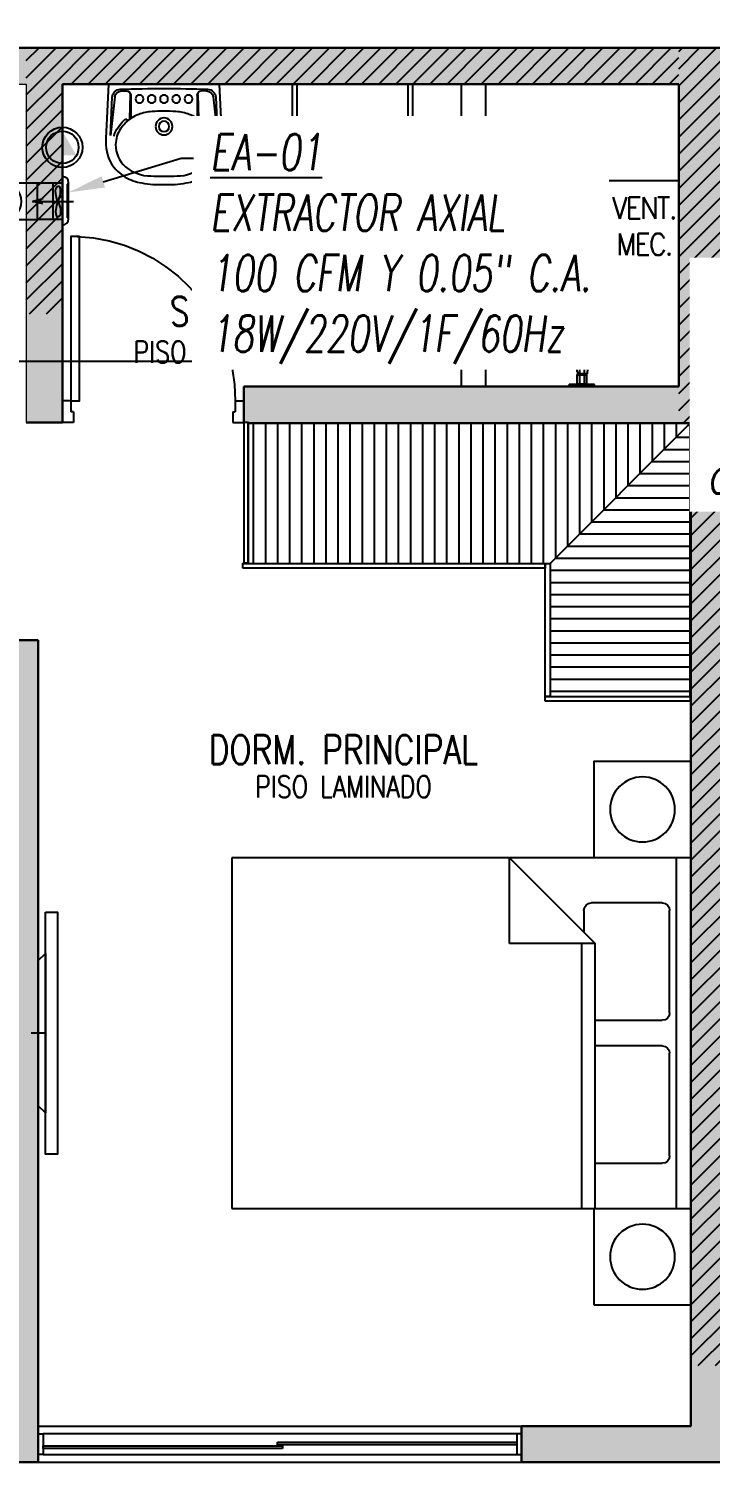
# Model space of a CAD drawing. Header units: millimetres. Extents: x 98 to 155, y -181 to 127.
# Drawn here: x 121.8 to 124.62, y -32.93 to -27 of the extents above; entities that cross this region are included whole.
import ezdxf
from ezdxf import colors
from ezdxf.entities.mleader import LeaderData, LeaderLine
from ezdxf.enums import TextEntityAlignment as Align
from ezdxf.math import Vec2, Vec3

# ---------------------------------------------------------------- set-up
doc = ezdxf.new("R2010")
doc.units = ezdxf.units.MM
doc.header["$LTSCALE"] = 15
for name, pattern in [('CENTER', [2, 1.25, -0.25, 0.25, -0.25]), ('HIDDEN2', [0.1875, 0.125, -0.0625]), ('X-REF_DP_Arquitectura$0$HIDDEN', [0.375, 0.25, -0.125])]:
    doc.linetypes.add(name, pattern=pattern)
doc.layers.get('0').update_dxf_attribs({"color": 250})
for name, color, linetype in [('A-CORTE', 250, 'CENTER'), ('A-MOBILIARIO', 250, 'Continuous'), ('A-MURO BAJO', 250, 'Continuous'), ('A-PROYECCIONES INT.', 250, 'HIDDEN2'), ('A-SANITARIOS', 250, 'Continuous'), ('A-TEXTO-ACABADO PISO', 250, 'Continuous'), ('A_50_TextoAmbiente', 252, 'Continuous'), ('A_50_TextoIndicaciones', 250, 'Continuous'), ('A_50_Vigas', 250, 'X-REF_DP_Arquitectura$0$HIDDEN'), ('A_60_HatchEstructuras', 250, 'Continuous'), ('DLP_MOBILIARIO FIJO', 250, 'Continuous'), ('L-06_EQ-FIN-CONT', 141, 'Continuous'), ('L3 Equipos y Ductos', 160, 'Continuous'), ('L4 Linea mediana', 191, 'Continuous'), ('L6 Linea fina', 141, 'Continuous'), ('MURO CF 120', 250, 'Continuous'), ('MURO CF 60', 250, 'Continuous')]:
    doc.layers.add(name, color=color, linetype=linetype)
doc.layers.add('A-MUROS', color=252, linetype='Continuous', lineweight=30)
doc.layers.add('A_20_Estructuras', color=250, linetype='Continuous', lineweight=18)
doc.styles.add('JNV ING', font='romans.shx', dxfattribs={"width": 0.7, "oblique": 8, "height": 0.15})
doc.styles.add('ROMANS', font='romans.shx', dxfattribs={"width": 0.8})
pattern_1 = [(45, (128.671876, -2.083635), (-0.03535534, 0.03535534), [])]
pattern_2 = [(45, (281.641876, -6.208353), (-0.035355339, 0.035355339), [])]

# ---------------------------------------------------------------- blocks, each defined once
blk = doc.blocks.new('FUTURE 150')
at = {"layer": 'L3 Equipos y Ductos'}
for p, q in [((-0.1294, 0.1486), (-0.1294, -0.0006)), ((-0.104, -0.026), (-0.104, 0.174)), ((-0.104, 0.152), (0, 0.152)), ((0, 0.152), (0, 0.002)), ((-0.104, 0.002), (0, 0.002))]:
    blk.add_line(p, q, dxfattribs=at)
for centre, start, end in [((-0.104, 0.1486), 90, 180), ((-0.104, -0.0006), 180, 270)]:
    blk.add_arc(centre, 0.0254, start, end, dxfattribs=at)
at = {"layer": 'L4 Linea mediana'}
for p, q in [((-0.1294, 0.1448), (-0.1239, 0.1448)), ((-0.1239, 0.0052), (-0.1239, 0.1448)), ((-0.066, 0.152), (-0.066, 0.002)), ((-0.1294, 0.0052), (-0.1239, 0.0052))]:
    blk.add_line(p, q, dxfattribs=at)
at = {"layer": 'L6 Linea fina'}
for p, q in [((0.0199, 0.077), (-0.1499, 0.077)), ((-0.0231, 0.0872), (0.0199, 0.077)), ((-0.0231, 0.0668), (0.0199, 0.077))]:
    blk.add_line(p, q, dxfattribs=at)
for points in [[(-0.0857, 0.077), (-0.0921, 0.0934), (-0.0951, 0.1284), (-0.0911, 0.1379), (-0.0857, 0.1402)], [(-0.0857, 0.077), (-0.0794, 0.0934), (-0.0764, 0.1284), (-0.0804, 0.1379), (-0.0857, 0.1402)], [(-0.0857, 0.077), (-0.0921, 0.0606), (-0.0951, 0.0256), (-0.0911, 0.0161), (-0.0857, 0.0138)], [(-0.0857, 0.077), (-0.0794, 0.0606), (-0.0764, 0.0256), (-0.0804, 0.0161), (-0.0857, 0.0138)]]:
    blk.add_spline(points, degree=3, dxfattribs=at)
blk = doc.blocks.new('Trampa de humo')
at = {"layer": 'L3 Equipos y Ductos'}
blk.add_lwpolyline([(0.155, 0.15), (0.013, 0.15), (0.013, 0), (0.155, 0)], dxfattribs=at)
for radius in [0.075, 0.06]:
    blk.add_circle((0.155, 0.075), radius, dxfattribs=at)
blk = doc.blocks.new('FUTURE150 con trampa')
blk.add_blockref('Trampa de humo', (0.0927, 0.0279))
at = {"layer": 'L-06_EQ-FIN-CONT'}
blk.add_blockref('FUTURE 150', (0.1057, 0.0259), dxfattribs=at)
blk = doc.blocks.new('PTO ELECT')
at = {"layer": 'L4 Linea mediana', "ltscale": 1.5}
blk.add_circle((-0.6859, 0.0891), 0.0833, dxfattribs=at)
at = {"layer": 'L6 Linea fina', "ltscale": 1.5}
blk.add_circle((-0.6859, 0.0891), 0.0671, dxfattribs=at)
blk.add_solid([(-0.6278, 0.0555), (-0.744, 0.0555), (-0.6278, 0.0555), (-0.6859, 0.1562)], dxfattribs=at)
blk = doc.blocks.new('EF-P112')
at = {"layer": 'A_60_HatchEstructuras'}
h = blk.add_hatch(color=256, dxfattribs=at)
h.dxf.hatch_style = 1
h.paths.add_polyline_path([(-26.25, -4.925), (-25.825, -4.925), (-25.825, -4.775), (-28.1, -4.775), (-28.1, -4.925), (-26.45, -4.925), (-26.45, -6.175), (-28.85, -6.175), (-28.85, -4.775), (-29, -4.775), (-29, -6.175), (-31.9, -6.175), (-31.9, -4.775), (-32.1, -4.775), (-32.1, -6.175), (-35.65, -6.175), (-35.65, -6.325), (-26.25, -6.325)])
h.paths.add_polyline_path([(-25.65, -7.525), (-35.65, -7.525), (-35.65, -7.675), (-32.1, -7.675), (-32.1, -9.075), (-31.9, -9.075), (-31.9, -7.675), (-28.55, -7.675), (-28.55, -9.075), (-28.4, -9.075), (-28.4, -7.675), (-25.85, -7.675), (-25.85, -8.925), (-27.65, -8.925), (-27.65, -9.075), (-25.65, -9.075)])
h = blk.add_hatch(color=256, dxfattribs=at)
h.dxf.hatch_style = 1
h.paths.add_polyline_path([(-25.65, -9.1), (-25.8, -9.1), (-25.8, -13.225), (-26.5, -13.225), (-26.5, -13.375), (-25.65, -13.375), (-25.65, -12.975), (-21.85, -12.975), (-21.85, -7.525), (-24.65, -7.525), (-24.65, -7.675), (-22, -7.675), (-22, -10.025), (-24.2, -10.025), (-24.2, -9.475), (-24.65, -9.475), (-24.65, -9.625), (-24.35, -9.625), (-24.35, -10.175), (-22, -10.175), (-22, -12.825), (-25.65, -12.825)])
h.paths.add_polyline_path([(-21.52, -9.1), (-21.67, -9.1), (-21.67, -13.375), (-20.85, -13.375), (-20.85, -13.225), (-21.52, -13.225)])
h = blk.add_hatch(color=256, dxfattribs=at)
h.dxf.hatch_style = 1
h.paths.add_polyline_path([(-28.5, -9.975), (-30.25, -9.975), (-30.25, -10.125), (-28.65, -10.125), (-28.65, -13.225), (-29.85, -13.225), (-29.85, -13.375), (-28.5, -13.375)])
h.paths.add_polyline_path([(-31.05, -9.975), (-31.2, -9.975), (-31.2, -13.375), (-31.05, -13.375)])
h.paths.add_polyline_path([(-33.6, -10.125), (-32, -10.125), (-32, -9.975), (-33.75, -9.975), (-33.75, -13.375), (-32.4, -13.375), (-32.4, -13.225), (-33.6, -13.225)])
at = {"layer": 'A_20_Estructuras'}
for points in [[(-25.65, -7.525), (-35.65, -7.525), (-35.65, -7.675), (-32.1, -7.675), (-32.1, -9.075), (-31.9, -9.075), (-31.9, -7.675), (-28.55, -7.675), (-28.55, -9.075), (-28.4, -9.075), (-28.4, -7.675), (-25.85, -7.675), (-25.85, -8.925), (-27.65, -8.925), (-27.65, -9.075), (-25.65, -9.075)], [(-25.65, -9.1), (-25.8, -9.1), (-25.8, -13.225), (-26.5, -13.225), (-26.5, -13.375), (-25.65, -13.375), (-25.65, -12.975), (-21.85, -12.975), (-21.85, -7.525), (-24.65, -7.525), (-24.65, -7.675), (-22, -7.675), (-22, -10.025), (-24.2, -10.025), (-24.2, -9.475), (-24.65, -9.475), (-24.65, -9.625), (-24.35, -9.625), (-24.35, -10.175), (-22, -10.175), (-22, -12.825), (-25.65, -12.825)], [(-28.5, -9.975), (-30.25, -9.975), (-30.25, -10.125), (-28.65, -10.125), (-28.65, -13.225), (-29.85, -13.225), (-29.85, -13.375), (-28.5, -13.375)]]:
    blk.add_lwpolyline(points, close=True, dxfattribs=at)
at = {"layer": 'A_50_Vigas'}
blk.add_line((-28.5, -13.375), (-26.5, -13.375), dxfattribs=at)
blk = doc.blocks.new('A$C4BFA03A9')
for points in [[(0.06, -0.5), (0.11, -0.5), (0.11, 0.5), (0.06, 0.5)], [(0.03, -0.3), (0.06, -0.33), (0.06, 0.33), (0.03, 0.3)]]:
    blk.add_lwpolyline(points, close=True)
at = {"layer": 'A-PROYECCIONES INT.', "ltscale": 0.15}
blk.add_line((0.06, 0), (0, 0), dxfattribs=at)
blk = doc.blocks.new('*U146')
for p, q in [((0.01, 0.705), (0.01, 0.75)), ((0.1, 0.715), (0.055, 0.715)), ((0.055, 0.705), (0.055, 0.715)), ((0.1, 0.715), (0.1, 0.75)), ((0.055, 0.705), (0.01, 0.705)), ((0.055, 0.045), (0.01, 0.045)), ((0.01, 0.045), (0.01, 0)), ((0.055, 0.045), (0.055, 0.035)), ((0.1, 0.035), (0.055, 0.035)), ((0.1, 0.035), (0.1, 0))]:
    blk.add_line(p, q)
blk.add_lwpolyline([(0.78, 0.07), (0.78, 0.035), (0.1, 0.035), (0.1, 0.07)], close=True)
at = {"linetype": 'HIDDEN2'}
blk.add_arc((0.0996, 0.0341), 0.6809, 2.23015, 89.96723, dxfattribs=at)
blk = doc.blocks.new('SIFON JET_PLANTA')
at = {"extrusion": (-2.64698e-23, 6.61744e-24, -1)}
for p, q in [((-0.2142, 0.2356, 0), (-0.2129, 0.239, 0)), ((-0.2129, 0.239, 0), (-0.211, 0.2419, 0)), ((-0.211, 0.2419, 0), (-0.2091, 0.2441, 0)), ((-0.2091, 0.2441, 0), (-0.2077, 0.2455, 0)), ((-0.2077, 0.2455, 0), (-0.2055, 0.247, 0)), ((-0.2055, 0.247, 0), (-0.2007, 0.2492, 0)), ((-0.2007, 0.2492, 0), (-0.195, 0.25, 0)), ((-0.195, 0.25, 0), (-0.195, 0.25, 0)), ((-0.195, 0.25, 0), (-0.1605, 0.25, 0)), ((-0.1605, 0.25, 0), (-0.0975, 0.25, 0)), ((-0.0975, 0.25, 0), (-0.0323, 0.25, 0)), ((-0.0323, 0.25, 0), (0, 0.25, 0)), ((0, 0.25, 0), (0, -0.25, 0)), ((-0.5346, 0.176, 0), (-0.5265, 0.1784, 0)), ((-0.5265, 0.1784, 0), (-0.5216, 0.1797, 0)), ((-0.5216, 0.1797, 0), (-0.5148, 0.1813, 0)), ((-0.5148, 0.1813, 0), (-0.5079, 0.1829, 0)), ((-0.5079, 0.1829, 0), (-0.5016, 0.1842, 0)), ((-0.5016, 0.1842, 0), (-0.4865, 0.1867, 0)), ((-0.4865, 0.1867, 0), (-0.4763, 0.188, 0)), ((-0.4763, 0.188, 0), (-0.4726, 0.1884, 0)), ((-0.4726, 0.1884, 0), (-0.4636, 0.1892, 0)), ((-0.4636, 0.1892, 0), (-0.4549, 0.1897, 0)), ((-0.4549, 0.1897, 0), (-0.449, 0.1899, 0)), ((-0.449, 0.1899, 0), (-0.44, 0.19, 0)), ((-0.44, 0.19, 0), (-0.4322, 0.191, 0)), ((-0.4322, 0.191, 0), (-0.215, 0.2181, 0)), ((-0.215, 0.2278, 0), (-0.2149, 0.2323, 0)), ((-0.215, 0.2234, 0), (-0.215, 0.2278, 0)), ((-0.215, 0.2181, 0), (-0.215, 0.2234, 0)), ((-0.2149, 0.2323, 0), (-0.2142, 0.2356, 0)), ((-0.6386, 0.1152, 0), (-0.6326, 0.121, 0)), ((-0.6326, 0.121, 0), (-0.6299, 0.1235, 0)), ((-0.6299, 0.1235, 0), (-0.6251, 0.1276, 0)), ((-0.6251, 0.1276, 0), (-0.6206, 0.1314, 0)), ((-0.6206, 0.1314, 0), (-0.6168, 0.1344, 0)), ((-0.6168, 0.1344, 0), (-0.6106, 0.1389, 0)), ((-0.6106, 0.1389, 0), (-0.6061, 0.142, 0)), ((-0.6061, 0.142, 0), (-0.6, 0.1461, 0)), ((-0.6, 0.1461, 0), (-0.5963, 0.1484, 0)), ((-0.5963, 0.1484, 0), (-0.5908, 0.1517, 0)), ((-0.5908, 0.1517, 0), (-0.5862, 0.1543, 0)), ((-0.5862, 0.1543, 0), (-0.5794, 0.158, 0)), ((-0.5794, 0.158, 0), (-0.5693, 0.1629, 0)), ((-0.5693, 0.1629, 0), (-0.5517, 0.1703, 0)), ((-0.5517, 0.1703, 0), (-0.5465, 0.1722, 0)), ((-0.5465, 0.1722, 0), (-0.5385, 0.1749, 0)), ((-0.5385, 0.1749, 0), (-0.5346, 0.176, 0)), ((-0.6779, 0.0582, 0), (-0.6745, 0.0655, 0)), ((-0.6745, 0.0655, 0), (-0.6722, 0.0699, 0)), ((-0.6745, 0.0655, 0), (-0.6745, 0.0655, 0)), ((-0.6722, 0.0699, 0), (-0.6705, 0.0728, 0)), ((-0.6705, 0.0728, 0), (-0.669, 0.0755, 0)), ((-0.669, 0.0755, 0), (-0.6672, 0.0785, 0)), ((-0.6672, 0.0785, 0), (-0.665, 0.082, 0)), ((-0.665, 0.082, 0), (-0.6634, 0.0845, 0)), ((-0.6634, 0.0845, 0), (-0.6611, 0.088, 0)), ((-0.6611, 0.088, 0), (-0.657, 0.0936, 0)), ((-0.657, 0.0936, 0), (-0.6534, 0.0984, 0)), ((-0.657, 0.0936, 0), (-0.657, 0.0936, 0)), ((-0.6534, 0.0984, 0), (-0.6503, 0.1023, 0)), ((-0.6534, 0.0984, 0), (-0.6534, 0.0984, 0)), ((-0.6503, 0.1023, 0), (-0.6453, 0.108, 0)), ((-0.6453, 0.108, 0), (-0.6386, 0.1152, 0)), ((-0.69, 0, 0), (-0.6899, 0.0044, 0)), ((-0.6899, 0.0044, 0), (-0.6897, 0.0096, 0)), ((-0.6897, 0.0096, 0), (-0.6893, 0.014, 0)), ((-0.6893, 0.014, 0), (-0.6887, 0.0194, 0)), ((-0.6887, 0.0194, 0), (-0.6881, 0.0236, 0)), ((-0.6881, 0.0236, 0), (-0.6872, 0.0284, 0)), ((-0.6881, 0.0236, 0), (-0.6881, 0.0236, 0)), ((-0.6872, 0.0284, 0), (-0.6867, 0.031, 0)), ((-0.6867, 0.031, 0), (-0.6855, 0.0361, 0)), ((-0.6855, 0.0361, 0), (-0.6838, 0.0421, 0)), ((-0.6855, 0.0361, 0), (-0.6855, 0.0361, 0)), ((-0.6838, 0.0421, 0), (-0.6819, 0.048, 0)), ((-0.6838, 0.0421, 0), (-0.6838, 0.0421, 0)), ((-0.6819, 0.048, 0), (-0.6804, 0.0521, 0)), ((-0.6804, 0.0521, 0), (-0.6793, 0.0547, 0)), ((-0.6793, 0.0547, 0), (-0.6779, 0.0582, 0)), ((-0.6899, -0.0065, 0), (-0.69, 0, 0)), ((-0.6896, -0.0111, 0), (-0.6899, -0.0065, 0)), ((-0.6891, -0.0164, 0), (-0.6896, -0.0111, 0)), ((-0.6881, -0.0232, 0), (-0.6891, -0.0164, 0)), ((-0.6876, -0.0264, 0), (-0.6881, -0.0232, 0)), ((-0.687, -0.0296, 0), (-0.6876, -0.0264, 0)), ((-0.6864, -0.0321, 0), (-0.687, -0.0296, 0)), ((-0.6855, -0.0361, 0), (-0.6864, -0.0321, 0)), ((-0.6838, -0.0419, 0), (-0.6855, -0.0361, 0)), ((-0.6827, -0.0457, 0), (-0.6838, -0.0419, 0)), ((-0.6814, -0.0492, 0), (-0.6827, -0.0457, 0)), ((-0.6803, -0.0522, 0), (-0.6814, -0.0492, 0)), ((-0.6792, -0.0551, 0), (-0.6803, -0.0522, 0)), ((-0.6779, -0.0581, 0), (-0.6792, -0.0551, 0)), ((-0.677, -0.0602, 0), (-0.6779, -0.0581, 0)), ((-0.6751, -0.0642, 0), (-0.677, -0.0602, 0)), ((-0.6722, -0.0699, 0), (-0.6751, -0.0642, 0)), ((-0.6706, -0.0727, 0), (-0.6722, -0.0699, 0)), ((-0.6679, -0.0774, 0), (-0.6706, -0.0727, 0)), ((-0.6646, -0.0826, 0), (-0.6679, -0.0774, 0)), ((-0.6623, -0.0862, 0), (-0.6646, -0.0826, 0)), ((-0.6599, -0.0897, 0), (-0.6623, -0.0862, 0)), ((-0.6554, -0.0958, 0), (-0.6599, -0.0897, 0)), ((-0.6494, -0.1032, 0), (-0.6554, -0.0958, 0)), ((-0.6458, -0.1074, 0), (-0.6494, -0.1032, 0)), ((-0.64, -0.1137, 0), (-0.6458, -0.1074, 0)), ((-0.6379, -0.1158, 0), (-0.64, -0.1137, 0)), ((-0.6347, -0.119, 0), (-0.6379, -0.1158, 0)), ((-0.6335, -0.1201, 0), (-0.6347, -0.119, 0)), ((-0.6347, -0.119, 0), (-0.6347, -0.119, 0)), ((-0.6318, -0.1217, 0), (-0.6335, -0.1201, 0)), ((-0.6305, -0.123, 0), (-0.6318, -0.1217, 0)), ((-0.6318, -0.1217, 0), (-0.6318, -0.1217, 0)), ((-0.6288, -0.1244, 0), (-0.6305, -0.123, 0)), ((-0.6276, -0.1255, 0), (-0.6288, -0.1244, 0)), ((-0.6262, -0.1268, 0), (-0.6276, -0.1255, 0)), ((-0.6245, -0.1281, 0), (-0.6262, -0.1268, 0)), ((-0.6235, -0.1291, 0), (-0.6245, -0.1281, 0)), ((-0.6245, -0.1281, 0), (-0.6245, -0.1281, 0)), ((-0.6223, -0.13, 0), (-0.6235, -0.1291, 0)), ((-0.6215, -0.1307, 0), (-0.6223, -0.13, 0)), ((-0.6204, -0.1315, 0), (-0.6215, -0.1307, 0)), ((-0.6193, -0.1324, 0), (-0.6204, -0.1315, 0)), ((-0.6179, -0.1335, 0), (-0.6193, -0.1324, 0)), ((-0.6168, -0.1344, 0), (-0.6179, -0.1335, 0)), ((-0.6153, -0.1355, 0), (-0.6168, -0.1344, 0)), ((-0.6142, -0.1363, 0), (-0.6153, -0.1355, 0)), ((-0.612, -0.1379, 0), (-0.6142, -0.1363, 0)), ((-0.6086, -0.1403, 0), (-0.612, -0.1379, 0)), ((-0.607, -0.1415, 0), (-0.6086, -0.1403, 0)), ((-0.6058, -0.1422, 0), (-0.607, -0.1415, 0)), ((-0.6039, -0.1435, 0), (-0.6058, -0.1422, 0)), ((-0.602, -0.1448, 0), (-0.6039, -0.1435, 0)), ((-0.6004, -0.1458, 0), (-0.602, -0.1448, 0)), ((-0.5987, -0.1469, 0), (-0.6004, -0.1458, 0)), ((-0.5964, -0.1483, 0), (-0.5987, -0.1469, 0)), ((-0.595, -0.1492, 0), (-0.5964, -0.1483, 0)), ((-0.5936, -0.15, 0), (-0.595, -0.1492, 0)), ((-0.5918, -0.1511, 0), (-0.5936, -0.15, 0)), ((-0.5896, -0.1524, 0), (-0.5918, -0.1511, 0)), ((-0.5871, -0.1538, 0), (-0.5896, -0.1524, 0)), ((-0.5833, -0.1559, 0), (-0.5871, -0.1538, 0)), ((-0.5781, -0.1587, 0), (-0.5833, -0.1559, 0)), ((-0.5759, -0.1598, 0), (-0.5781, -0.1587, 0)), ((-0.5738, -0.1608, 0), (-0.5759, -0.1598, 0)), ((-0.5702, -0.1625, 0), (-0.5738, -0.1608, 0)), ((-0.5675, -0.1637, 0), (-0.5702, -0.1625, 0)), ((-0.5659, -0.1645, 0), (-0.5675, -0.1637, 0)), ((-0.5644, -0.1652, 0), (-0.5659, -0.1645, 0)), ((-0.5614, -0.1664, 0), (-0.5644, -0.1652, 0)), ((-0.5598, -0.1671, 0), (-0.5614, -0.1664, 0)), ((-0.5568, -0.1683, 0), (-0.5598, -0.1671, 0)), ((-0.5543, -0.1693, 0), (-0.5568, -0.1683, 0)), ((-0.551, -0.1706, 0), (-0.5543, -0.1693, 0)), ((-0.5491, -0.1713, 0), (-0.551, -0.1706, 0)), ((-0.5465, -0.1722, 0), (-0.5491, -0.1713, 0)), ((-0.5449, -0.1728, 0), (-0.5465, -0.1722, 0)), ((-0.5428, -0.1735, 0), (-0.5449, -0.1728, 0)), ((-0.5412, -0.174, 0), (-0.5428, -0.1735, 0)), ((-0.5385, -0.1749, 0), (-0.5412, -0.174, 0)), ((-0.5352, -0.1759, 0), (-0.5385, -0.1749, 0)), ((-0.5385, -0.1749, 0), (-0.5385, -0.1749, 0)), ((-0.5321, -0.1768, 0), (-0.5352, -0.1759, 0)), ((-0.5296, -0.1775, 0), (-0.5321, -0.1768, 0)), ((-0.5267, -0.1783, 0), (-0.5296, -0.1775, 0)), ((-0.5238, -0.1791, 0), (-0.5267, -0.1783, 0)), ((-0.5267, -0.1783, 0), (-0.5267, -0.1783, 0)), ((-0.5217, -0.1796, 0), (-0.5238, -0.1791, 0)), ((-0.5177, -0.1807, 0), (-0.5217, -0.1796, 0)), ((-0.5151, -0.1813, 0), (-0.5177, -0.1807, 0)), ((-0.5118, -0.1821, 0), (-0.5151, -0.1813, 0)), ((-0.5094, -0.1826, 0), (-0.5118, -0.1821, 0)), ((-0.5066, -0.1832, 0), (-0.5094, -0.1826, 0)), ((-0.5022, -0.184, 0), (-0.5066, -0.1832, 0)), ((-0.4974, -0.1849, 0), (-0.5022, -0.184, 0)), ((-0.495, -0.1854, 0), (-0.4974, -0.1849, 0)), ((-0.4974, -0.1849, 0), (-0.4974, -0.1849, 0)), ((-0.4936, -0.1856, 0), (-0.495, -0.1854, 0)), ((-0.4916, -0.1859, 0), (-0.4936, -0.1856, 0)), ((-0.4884, -0.1864, 0), (-0.4916, -0.1859, 0)), ((-0.4862, -0.1867, 0), (-0.4884, -0.1864, 0)), ((-0.4824, -0.1872, 0), (-0.4862, -0.1867, 0)), ((-0.4812, -0.1874, 0), (-0.4824, -0.1872, 0)), ((-0.4785, -0.1877, 0), (-0.4812, -0.1874, 0)), ((-0.4761, -0.188, 0), (-0.4785, -0.1877, 0)), ((-0.4735, -0.1883, 0), (-0.4761, -0.188, 0)), ((-0.4695, -0.1887, 0), (-0.4735, -0.1883, 0)), ((-0.4651, -0.189, 0), (-0.4695, -0.1887, 0)), ((-0.4639, -0.1891, 0), (-0.4651, -0.189, 0)), ((-0.4651, -0.189, 0), (-0.4651, -0.189, 0)), ((-0.4619, -0.1893, 0), (-0.4639, -0.1891, 0)), ((-0.4592, -0.1894, 0), (-0.4619, -0.1893, 0)), ((-0.4568, -0.1896, 0), (-0.4592, -0.1894, 0)), ((-0.455, -0.1897, 0), (-0.4568, -0.1896, 0)), ((-0.4518, -0.1898, 0), (-0.455, -0.1897, 0)), ((-0.449, -0.1899, 0), (-0.4518, -0.1898, 0)), ((-0.4467, -0.1899, 0), (-0.449, -0.1899, 0)), ((-0.4428, -0.19, 0), (-0.4467, -0.1899, 0)), ((-0.44, -0.19, 0), (-0.4428, -0.19, 0)), ((-0.215, -0.2181, 0), (-0.44, -0.19, 0)), ((-0.215, -0.227, 0), (-0.215, -0.2181, 0)), ((-0.215, -0.23, 0), (-0.215, -0.227, 0)), ((-0.2147, -0.2335, 0), (-0.215, -0.23, 0)), ((-0.2138, -0.2369, 0), (-0.2147, -0.2335, 0)), ((-0.2126, -0.2395, 0), (-0.2138, -0.2369, 0)), ((-0.2138, -0.2369, 0), (-0.2138, -0.2369, 0)), ((-0.2108, -0.2423, 0), (-0.2126, -0.2395, 0)), ((-0.2126, -0.2395, 0), (-0.2126, -0.2395, 0)), ((-0.2091, -0.2441, 0), (-0.2108, -0.2423, 0)), ((-0.2108, -0.2423, 0), (-0.2108, -0.2423, 0)), ((-0.2108, -0.2423, 0), (-0.2108, -0.2423, 0)), ((-0.209, -0.244, 0), (-0.2091, -0.2441, 0)), ((-0.2067, -0.2462, 0), (-0.209, -0.244, 0)), ((-0.209, -0.244, 0), (-0.209, -0.244, 0)), ((-0.2029, -0.2484, 0), (-0.2067, -0.2462, 0)), ((-0.2067, -0.2462, 0), (-0.2067, -0.2462, 0)), ((-0.1995, -0.2495, 0), (-0.2029, -0.2484, 0)), ((-0.2029, -0.2484, 0), (-0.2029, -0.2484, 0)), ((-0.195, -0.25, 0), (-0.1995, -0.2495, 0)), ((0, -0.25, 0), (-0.195, -0.25, 0))]:
    blk.add_line(p, q, dxfattribs=at)
for p, q in [((-0.2091, 0.2441, 0), (-0.1921, 0.2271, 0)), ((-0.195, 0.25, 0), (0, 0.25, 0)), ((0, 0.25, 0), (0, -0.25, 0)), ((-0.215, 0.2181, 0), (-0.44, 0.19, 0)), ((-0.215, -0.23, 0), (-0.215, 0.23, 0)), ((-0.195, -0.22, 0), (-0.195, 0.22, 0)), ((-0.185, 0.23, 0), (0, 0.23, 0)), ((-0.265, 0.0718, 0), (-0.265, 0.1028, 0)), ((-0.255, -0.0562, 0), (-0.255, 0.0562, 0)), ((-0.265, -0.1028, 0), (-0.265, -0.0718, 0)), ((-0.215, -0.2181, 0), (-0.44, -0.19, 0)), ((-0.2091, -0.2441, 0), (-0.1921, -0.2271, 0)), ((0, -0.23, 0), (-0.185, -0.23, 0)), ((0, -0.25, 0), (-0.195, -0.25, 0))]:
    blk.add_line(p, q)
at = {"elevation": 0}
for points in [[(-0.265, 0.1028, 0.0362), (-0.2844, 0.1202, 0.08725), (-0.3535, 0.1565, 0.077598), (-0.44, 0.17, 0.077598), (-0.5265, 0.1565, 0.08725), (-0.5956, 0.1202, 0.105601), (-0.6443, 0.0627, 0.12364), (-0.66, 0, 0.12364), (-0.6443, -0.0627, 0.105601), (-0.5956, -0.1202, 0.08725), (-0.5265, -0.1565, 0.077598), (-0.44, -0.17, 0.077598)], [(-0.255, 0.0562, 0.100268), (-0.2967, 0.1044, 0.08725), (-0.3596, 0.1374, 0.077598), (-0.44, 0.15, 0.077598), (-0.5204, 0.1374, 0.08725), (-0.5833, 0.1044, 0.105601), (-0.6266, 0.0532, 0.12364), (-0.64, 0, 0.12364), (-0.6266, -0.0532, 0.105601), (-0.5833, -0.1044, 0.08725), (-0.5204, -0.1374, 0.077598), (-0.44, -0.15, 0.077598)], [(-0.44, -0.15, 0.077598), (-0.3596, -0.1374, 0.08725), (-0.2967, -0.1044, 0.100268), (-0.255, -0.0562, 0.12364)], [(-0.44, -0.17, 0.077598), (-0.3535, -0.1565, 0.08725), (-0.2844, -0.1202, 0.0362), (-0.265, -0.1028, 0.12364)]]:
    blk.add_lwpolyline(points, format="xyb", dxfattribs=at)
for centre, radius, start, end in [((-0.195, 0.23, 0), 0.02, 90, 180), ((-0.44, -0.1379, 0), 0.3279, 90, 107.47412), ((-0.185, 0.22, 0), 0.01, 90, 180), ((-0.4939, -0.0273, 0), 0.203, 127.23483, 151.40883), ((-0.4613, -0.0702, 0), 0.257, 107.47412, 127.23483), ((-0.544, 0, 0), 0.146, 151.40883, 180), ((-0.544, 0, 0), 0.146, 180, 208.59117), ((-0.4939, 0.0273, 0), 0.203, 208.59117, 232.76517), ((-0.4613, 0.0702, 0), 0.257, 232.76517, 252.52588), ((-0.44, 0.1379, 0), 0.3279, 252.52588, 270), ((-0.195, -0.23, 0), 0.02, 180, 270), ((-0.185, -0.22, 0), 0.01, 180, 270)]:
    blk.add_arc(centre, radius, start, end)
blk = doc.blocks.new('BOWL-ITALGRIF_VARADERO_01')
for p, q in [((-0.2032, -0.1971), (-0.2208, -0.038)), ((0.2032, -0.1971), (0.2208, -0.038)), ((-0.1404, -0.2077), (-0.1424, -0.1083)), ((-0.1375, -0.205), (-0.1375, -0.1117)), ((0.1375, -0.205), (0.1375, -0.1117)), ((0.1404, -0.2077), (0.1424, -0.1083)), ((-0.1753, -0.222), (-0.1544, -0.222)), ((0.1753, -0.222), (0.1544, -0.222))]:
    blk.add_line(p, q)
for points in [[(-0.0917, 0.1589, -0.02989), (-0.0456, 0.1646, -0.007822), (0.0456, 0.1646, -0.02989), (0.0918, 0.1589, -0.091737), (0.1601, 0.1343, -0.112496), (0.2175, 0.0792, -0.147885), (0.2402, -0.0257), (0.23, -0.25), (-0.23, -0.25), (-0.2402, -0.0257, -0.147885), (-0.2175, 0.0792, -0.112496), (-0.1601, 0.1343, -0.091737)], [(-0.0496, -0.1363, -0.062677), (-0.1048, -0.1249, -0.110639), (-0.1576, -0.091, -0.120976), (-0.195, -0.0344, -0.061198), (-0.2, 0, -0.21707), (-0.1593, 0.092, -0.174983), (-0.0545, 0.1298, -0.010618), (0, 0.131, -0.010618), (0.0545, 0.1298, -0.174983), (0.1593, 0.092, -0.21707), (0.2, 0, -0.061198), (0.195, -0.0344, -0.120976), (0.1576, -0.091, -0.110639), (0.1048, -0.1249, -0.062677), (0.0496, -0.1363, -0.017583), (0, -0.138, -0.017583)]]:
    blk.add_lwpolyline(points, format="xyb", close=True)
for points in [[(-0.2216, -0.0381), (-0.2145, -0.1954, 0.390823), (-0.1807, -0.2288, 0.017524), (0.1807, -0.2288, 0.390823), (0.2145, -0.1954), (0.2216, -0.0381)], [(-0.2072, -0.035, 0.005), (-0.2064, -0.038, 0.121292), (-0.166, -0.0996, 0.007977), (-0.1624, -0.1031)], [(0.2072, -0.035, -0.005), (0.2064, -0.038, -0.121292), (0.166, -0.0996, -0.007977), (0.1624, -0.1031)]]:
    blk.add_lwpolyline(points, format="xyb")
for centre, radius in [((0, -0.075), 0.035), ((0, -0.075), 0.0215), ((-0.1015, -0.1885), 0.0165), ((-0.051, -0.1885), 0.0165), ((0, -0.1885), 0.0165), ((0.051, -0.1885), 0.0165), ((0.1015, -0.1885), 0.0165)]:
    blk.add_circle(centre, radius)
for centre, radius, start, end in [((-0.1583, -0.0987), 0.006, 226.64309, 46.64309), ((-0.1404, -0.1083), 0.002, 54.36186, 181.13739), ((-0.1355, -0.1117), 0.002, 56.71088, 180), ((0.1355, -0.1117), 0.002, 0, 123.28912), ((0.1404, -0.1083), 0.002, 358.86261, 125.63814), ((0.1583, -0.0987), 0.006, 133.35691, 313.35691), ((0.1048, -0.1249), 9.094947017729287e-16, 0, 217.6714), ((-0.1753, -0.194), 0.028, 186.31112, 270), ((-0.1545, -0.205), 0.017, 270, 0), ((-0.1544, -0.208), 0.014, 270, 1.13739), ((0.1545, -0.205), 0.017, 180, 270), ((0.1544, -0.208), 0.014, 178.86261, 270), ((0.1753, -0.194), 0.028, 270, 353.68888)]:
    blk.add_arc(centre, radius, start, end)
blk = doc.blocks.new('ducha marsano')
at = {"linetype": 'HIDDEN2', "ltscale": 0.5, "extrusion": (-4.9425e-10, -7.91123e-10, -1)}
for p, q in [((-0.01, 0), (0.01, 0)), ((0.01, 0), (0.01, -0.3155)), ((-0.0155, -0.058), (-0.0157, -0.058)), ((-0.01, -0.3155), (-0.01, 0)), ((0.0225, -0.0515), (-0.0001, -0.0515)), ((0.0225, -0.0515), (0.0225, -0.0627)), ((-0.0205, -0.08), (-0.0205, -0.0601)), ((0.021, -0.0815), (-0.019, -0.0815)), ((0.025, -0.0815), (0.021, -0.0815)), ((0.0225, -0.0682), (0.0225, -0.077)), ((0.0225, -0.077), (0.025, -0.077)), ((0.025, -0.077), (0.0771, -0.077)), ((0.0771, -0.0815), (0.025, -0.0815)), ((0.0771, -0.077), (0.0816, -0.077)), ((0.0816, -0.0815), (0.0771, -0.0815)), ((0.0816, -0.077), (0.082, -0.077)), ((0.082, -0.0815), (0.0816, -0.0815)), ((0.082, -0.077), (0.084, -0.077)), ((0.084, -0.0815), (0.082, -0.0815)), ((0.0855, -0.0785), (0.0855, -0.08)), ((0.01, -0.3155), (-0.01, -0.3155))]:
    blk.add_line(p, q, dxfattribs=at)
for centre, radius, start, end in [((-0.0004, -0.0462), 0.02, 323.95812, 354.92979), ((0.0004, -0.0462), 0.02, 185.07021, 195.2705), ((0.019, -0.08), 0.0015, 270, 360), ((-0.084, -0.0785), 0.0015, 90, 180), ((-0.084, -0.08), 0.0015, 180, 270), ((0, -0.3155), 0.1, 95.73917, 84.26083)]:
    blk.add_arc(centre, radius, start, end, dxfattribs=at)
at = {"linetype": 'HIDDEN2', "ltscale": 0.5, "extrusion": (-4.94252e-10, -7.91124e-10, -1)}
blk.add_ellipse((0, -0.0515), major_axis=(-0.0225, -0.0095), ratio=0.001448, start_param=0.425436, end_param=1.567366, dxfattribs=at)
at = {"linetype": 'HIDDEN2', "ltscale": 0.5}
for points, degree in [([(-0.0305, 0), (0, 0), (0.0305, 0)], 2), ([(0.0305, 0), (0.0415, 0), (0.0525, 0)], 2), ([(0.0525, 0), (0.0525, -0.0038), (0.0525, -0.0075)], 2), ([(-0.0525, 0), (-0.0525, -0.0038), (-0.0525, -0.0075)], 2), ([(-0.0525, 0), (-0.0415, 0), (-0.0305, 0)], 2), ([(-0.0525, -0.0075), (-0.0525, -0.0075), (-0.0525, -0.0075)], 2), ([(0.0305, -0.008), (0, -0.008), (-0.0305, -0.008)], 2), ([(-0.0215, -0.008), (-0.0215, -0.0093), (-0.0215, -0.0105)], 2), ([(-0.021, -0.011), (-0.007, -0.011), (0.007, -0.011), (0.021, -0.011)], 3), ([(-0.02, -0.011), (-0.02, -0.0294), (-0.02, -0.0477)], 2), ([(-0.0197, -0.048), (0, -0.048), (0.0197, -0.048)], 2), ([(0.02, -0.011), (0.02, -0.0294), (0.02, -0.0477)], 2), ([(0.0215, -0.008), (0.0215, -0.0093), (0.0215, -0.0105)], 2)]:
    blk.add_open_spline(points, degree=degree, dxfattribs=at)
for points, weights in [([(-0.0525, -0.0075), (-0.0525, -0.0075), (-0.0525, -0.0075)], [1, 0.990847086912, 0.982266230892]), ([(-0.052, -0.008), (-0.0525, -0.008), (-0.0525, -0.0075)], [1, 0.707106781193, 1]), ([(-0.0215, -0.0105), (-0.0215, -0.011), (-0.021, -0.011)], [1, 0.70710678154, 1]), ([(-0.02, -0.0477), (-0.02, -0.048), (-0.0197, -0.048)], [1, 0.707106780138, 1]), ([(0.02, -0.0477), (0.02, -0.048), (0.0197, -0.048)], [1, 0.707106779703, 1]), ([(0.0211, -0.011), (0.0211, -0.011), (0.021, -0.011)], [1, 0.992411795776, 1]), ([(0.052, -0.008), (0.0521, -0.008), (0.0521, -0.008)], [1, 0.992411795771, 1])]:
    blk.add_rational_spline(points, weights, degree=2, dxfattribs=at)
for points, knots in [([(-0.0305, -0.008), (-0.0332, -0.008), (-0.0374, -0.008), (-0.0424, -0.008), (-0.0458, -0.008), (-0.0486, -0.008), (-0.0512, -0.008), (-0.052, -0.008), (-0.052, -0.008)], [0, 0, 0, 0, 8.104572, 12.495263, 16.885954, 21.276645, 25.667336, 33.771908, 33.771908, 33.771908, 33.771908]), ([(0.052, -0.008), (0.052, -0.008), (0.0512, -0.008), (0.0486, -0.008), (0.0458, -0.008), (0.0424, -0.008), (0.0374, -0.008), (0.0332, -0.008), (0.0305, -0.008)], [0, 0, 0, 0, 8.104572, 12.495263, 16.885954, 21.276645, 25.667336, 33.771908, 33.771908, 33.771908, 33.771908]), ([(0.0225, -0.0682), (0.0225, -0.0682), (0.0225, -0.0682), (0.0225, -0.0679), (0.0224, -0.0677), (0.0224, -0.0672), (0.0224, -0.0669), (0.0223, -0.0662), (0.0223, -0.0658), (0.0223, -0.0652), (0.0223, -0.0648), (0.0224, -0.0641), (0.0224, -0.0638), (0.0224, -0.0633), (0.0225, -0.0631), (0.0225, -0.0628), (0.0225, -0.0627), (0.0225, -0.0627)], [0.4148436, 0.4148436, 0.4148436, 0.4148436, 0.5185541, 0.5185541, 0.6222645, 0.6222645, 0.7259759, 0.7259759, 0.8296873, 0.8296873, 0.9333987, 0.9333987, 1.03711, 1.03711, 1.1408205, 1.1408205, 1.2445309, 1.2445309, 1.2445309, 1.2445309])]:
    blk.add_open_spline(points, degree=3, knots=knots, dxfattribs=at)
for points, weights, degree, knots in [([(0.0211, -0.011), (0.0211, -0.011), (0.0211, -0.011), (0.0211, -0.011), (0.0214, -0.0109), (0.0215, -0.0107), (0.0215, -0.0105)], [0.918641037743, 0.918640949346, 0.918640860949, 0.918640772552, 0.789223156395, 0.789223156395, 0.918640772552], 3, [0.1238988, 0.1238988, 0.1238988, 0.1238988, 0.1238993, 0.1238993, 0.1238993, 0.78603, 0.78603, 0.78603, 0.78603]), ([(0.0521, -0.008), (0.0521, -0.008), (0.0521, -0.008), (0.0525, -0.0079), (0.0525, -0.0075)], [0.918641037749, 0.918640905153, 0.918640772558, 0.724517853988, 0.918640772558], 2, [0.1238988, 0.1238988, 0.1238988, 0.1238993, 0.1238993, 0.7860311, 0.7860311, 0.7860311])]:
    blk.add_rational_spline(points, weights, degree=degree, knots=knots, dxfattribs=at)
blk = doc.blocks.new('DPTO 75')
at = {"layer": 'A-MURO BAJO'}
for p, q in [((-9.75, 5.85, 0), (-11.75, 5.85, 0)), ((-9.75, 5.7, 0), (-11.75, 5.7, 0)), ((-11.6, 0.15, 0), (-11.6, 1.4, 0)), ((-11.5, 0.15, 0), (-11.5, 1.4, 0))]:
    blk.add_line(p, q, dxfattribs=at)
at = {"layer": 'A-MUROS'}
for p, q in [((-11.75, 5.7, 0), (-11.75, 5.85, 0)), ((-9.75, 5.85, 0), (-8.4, 5.85, 0)), ((-9.75, 5.85, 0), (-9.75, 2.45, 0)), ((-9.75, 2.45, 0), (-8, 2.45, 0)), ((-10.6, 1.55, 0), (-10.6, 1.4, 0)), ((-9.85, 1.55, 0), (-9.85, 0.15, 0)), ((-9.85, 1.55, 0), (-9.7, 1.55, 0)), ((-12.4, 1.4, 0), (-12.4, 0.15, 0)), ((-10.6, 1.4, 0), (-12.4, 1.4, 0)), ((-12.4, 0.15, 0), (-9.85, 0.15, 0)), ((-12.6, 0, 0), (-2.6, 0, 0))]:
    blk.add_line(p, q, dxfattribs=at)
at = {"layer": 'A-PROYECCIONES INT.'}
blk.add_line((-12.4, 0.55, 0), (-9.85, 0.55, 0), dxfattribs=at)
at = {"layer": 'DLP_MOBILIARIO FIJO'}
for p, q in [((-9.77, 5.8175, 0), (-11.73, 5.8175, 0)), ((-11.73, 5.7325, 0), (-9.77, 5.7325, 0))]:
    blk.add_line(p, q, dxfattribs=at)
at = {"layer": 'DLP_MOBILIARIO FIJO', "elevation": 0}
for points in [[(-11.75, 5.7325), (-11.73, 5.7325), (-11.73, 5.8175), (-11.75, 5.8175)], [(-9.75, 5.7325), (-9.77, 5.7325), (-9.77, 5.8175), (-9.75, 5.8175)], [(-10.74, 5.7675), (-11.73, 5.7675), (-11.73, 5.7775), (-10.74, 5.7775)], [(-10.76, 5.7925), (-9.77, 5.7925), (-9.77, 5.7825), (-10.76, 5.7825)], [(-10.62, 1.55), (-10.6, 1.55), (-10.6, 2.13), (-10.62, 2.13)]]:
    blk.add_lwpolyline(points, close=True, dxfattribs=at)
at = {"layer": 'A-MOBILIARIO', "xscale": -1}
blk.add_blockref('A$C4BFA03A9', (-9.72, 4.0751, 0), dxfattribs=at)
at = {"layer": 'A-MOBILIARIO', "xscale": -1.000000000000019, "rotation": 90}
blk.add_blockref('*U146', (-9.85, 1.56, 0), dxfattribs=at)
at = {"layer": 'A-SANITARIOS', "extrusion": (4.9425e-10, -7.91123e-10, -1), "rotation": 7.00357745158286e-07}
blk.add_blockref('ducha marsano', (11.9995, 1.4, 0), dxfattribs=at)
at = {"layer": 'A-SANITARIOS', "extrusion": (-4.49068e-08, -3.60286e-08, -1), "zscale": -1, "rotation": 270.000001331223}
blk.add_blockref('SIFON JET_PLANTA', (11.05, 0.15, 0), dxfattribs=at)
at = {"layer": 'A-SANITARIOS', "xscale": -1}
blk.add_blockref('BOWL-ITALGRIF_VARADERO_01', (-10.27, 0.4, 0), dxfattribs=at)
blk = doc.blocks.new('Cortes-Elev.')
at = {"layer": 'A-CORTE', "linetype": 'CENTER', "ltscale": 0.5}
blk.add_lwpolyline([(-1.966, 27.2284), (51.8601, 27.2284)], dxfattribs=at)
blk = doc.blocks.new('CAMA 2PLAZAS C_VELADOR')
for p, q in [((-1.8499, 0), (-0.3999, 0)), ((-1.8499, -0.06), (-1.8499, 0)), ((-0.3999, 0), (-0.3999, -0.06))]:
    blk.add_line(p, q)
at = {"linetype": 'Continuous'}
for p, q in [((-1.8499, -0.06), (-0.3999, -0.06)), ((-1.8499, -1.9), (-1.8499, -0.06)), ((-1.6633, -0.3958), (-1.6633, -0.1184)), ((-1.6327, -0.0878), (-1.2086, -0.0878)), ((-1.1779, -0.1184), (-1.1779, -0.3958)), ((-1.0719, -0.3958), (-1.0719, -0.1184)), ((-1.0413, -0.0878), (-0.6172, -0.0878)), ((-0.5866, -0.1184), (-0.5866, -0.4118)), ((-0.3999, -0.06), (-0.3999, -1.9)), ((-1.8499, -0.396), (-0.7546, -0.396)), ((-0.3999, -0.7507), (-0.7546, -0.396)), ((-0.7546, -0.396), (-0.7546, -0.7507)), ((-0.7546, -0.452), (-1.8499, -0.452)), ((-0.6172, -0.4424), (-0.7082, -0.4424)), ((-0.7546, -0.7507), (-0.3999, -0.7507)), ((-0.3999, -1.9), (-1.8499, -1.9))]:
    blk.add_line(p, q, dxfattribs=at)
for points in [[(-2.2499, -0.4), (-1.8499, -0.4), (-1.8499, 0), (-2.2499, 0)], [(-0.4, -0.4), (0, -0.4), (0, 0), (-0.4, 0)]]:
    blk.add_lwpolyline(points, close=True)
for centre in [(-2.0499, -0.2), (-0.2, -0.2)]:
    blk.add_circle(centre, 0.1344)
for centre, start, end in [((-1.6327, -0.1184), 90, 180), ((-1.2086, -0.1184), 0, 90), ((-1.0413, -0.1184), 90, 180), ((-0.6172, -0.1184), 0, 90), ((-0.6172, -0.4118), 270, 0)]:
    blk.add_arc(centre, 0.0306, start, end, dxfattribs=at)
blk = doc.blocks.new('pisos superiores')
at = {"layer": 'DLP_MOBILIARIO FIJO'}
h = blk.add_hatch(dxfattribs=at)
h.set_pattern_fill('_USER', color=256, scale=0.05, angle=270, pattern_type=0)
h.set_pattern_definition([(270, (-7201.517296, -2445.566025), (0.05, -9e-18), [])])
h.paths.add_polyline_path([(-4.0521, -8.6021), (-5.8836, -8.6021), (-5.8836, -9.1821), (-4.6321, -9.1821)])
h = blk.add_hatch(dxfattribs=at)
h.set_pattern_fill('_USER', color=256, scale=0.05, angle=180, pattern_type=0)
h.set_pattern_definition([(180, (-9815.81802, -3204.04406), (-6e-18, -0.05), [])])
h.paths.add_polyline_path([(-4.0521, -9.7321), (-4.0521, -8.6021), (-4.6321, -9.1821), (-4.6321, -9.7321)])
blk.add_lwpolyline([(-4.0521, -8.6021), (-5.8836, -8.6021), (-5.8836, -9.1821), (-4.6321, -9.1821)], close=True, dxfattribs=at)
at = {"layer": 'DLP_MOBILIARIO FIJO', "elevation": 0}
for points in [[(-4.0521, -9.7321), (-4.0521, -8.6021), (-4.6321, -9.1821), (-4.6321, -9.7321)], [(-5.9036, -9.2021), (-5.9036, -9.1821), (-4.6521, -9.1821), (-4.6521, -9.2021)], [(-4.6521, -9.1821), (-4.6321, -9.1821), (-4.6321, -9.7321), (-4.6521, -9.7321)], [(-4.6521, -9.7521), (-4.6521, -9.7321), (-4.0521, -9.7321), (-4.0521, -9.7521)]]:
    blk.add_lwpolyline(points, close=True, dxfattribs=at)
at = {"layer": 'A-MOBILIARIO', "extrusion": (4.49068e-08, -3.60286e-08, -1), "zscale": -1, "rotation": 90}
blk.add_blockref('CAMA 2PLAZAS C_VELADOR', (4.0499, -10, 0), dxfattribs=at)
blk = doc.blocks.new('N.01')
at = {"layer": 'A-MUROS', "elevation": 0}
for points in [[(-0.6, 0.125), (0.1, 0.125), (0.1, 4.2729), (-1.7336, 4.2729)], [(-0.6, -0.025), (0.25, -0.025)]]:
    blk.add_lwpolyline(points, dxfattribs=at)
blk = doc.blocks.new('Vent SSHH F1')
at = {"layer": 'L6 Linea fina'}
blk.add_blockref('PTO ELECT', (17.8855, -3.5755), dxfattribs=at)
at = {"layer": 'L6 Linea fina', "rotation": 180}
blk.add_blockref('FUTURE150 con trampa', (17.2017, -3.6071), dxfattribs=at)
at = {"layer": 'L6 Linea fina'}
ml = blk.add_multileader_mtext('Standard', dxfattribs=at)
ml.set_content('{\\LEA-01}\\PEXTRACTOR AXIAL\\P100 CFM Y 0.05" C.A.\\P18W/220V/1F/60Hz', color=12, style='JNV ING')
ml.set_leader_properties(color=256, linetype='ByLayer', lineweight=-1)
ml.build(insert=Vec2(0, 0))
ml.multileader.update_dxf_attribs({"dogleg_length": 0.05, "arrow_head_size": 0.15})
ctx = ml.context
ctx.base_point, ctx.char_height, ctx.arrow_head_size, ctx.landing_gap_size, ctx.plane_origin = Vec3(17.7415, -3.5313, 0), 0.15, 0.15, 0.07, Vec3(20.1486, -4.1338, 0)
notes = []
notes.append((ctx, [(1, (1, 1, 0), (17.6915, -3.5313, 0), (1, 0), 0.05, [(0, [(17.2254, -3.6726, 0)], 0, [])])]))
ctx.mtext.insert, ctx.mtext.flow_direction = Vec3(17.8115, -3.4313, 0), 5
ctx.mtext.has_bg_fill, ctx.mtext.bg_color, ctx.mtext.bg_scale_factor, ctx.mtext.bg_transparency, ctx.mtext.use_window_bg_color = 1, -1027028792, 1.5, 0, 1
for ctx, leaders in notes:
    for number, flags, end, landing, length, lines in leaders:
        leader = LeaderData()
        leader.index, (leader.has_last_leader_line, leader.has_dogleg_vector, leader.attachment_direction) = number, flags
        leader.last_leader_point, leader.dogleg_vector, leader.dogleg_length = Vec3(end), Vec3(landing), length
        for number, points, colour, breaks in lines:
            line = LeaderLine()
            line.index, line.vertices, line.color, line.breaks = number, Vec3.list(points), colors.encode_raw_color(colour), breaks
            leader.lines.append(line)
        ctx.leaders.append(leader)
blk = doc.blocks.new('Vent Vest F')
at = {"layer": 'L6 Linea fina'}
ml = blk.add_multileader_mtext('Standard', dxfattribs=at)
ml.set_content('RI 450x250\\PC/DAMPER\\P537 CFM\\Pa 0.15m del piso', color=12, style='JNV ING')
ml.set_leader_properties(color=256, linetype='ByLayer', lineweight=-1)
ml.build(insert=Vec2(0, 0))
ml.multileader.update_dxf_attribs({"dogleg_length": 0.05, "arrow_head_size": 0.15})
ctx = ml.context
ctx.base_point, ctx.char_height, ctx.arrow_head_size, ctx.landing_gap_size, ctx.plane_origin = Vec3(-1.6345, 1.057, 0), 0.15, 0.15, 0.07, Vec3(-2.0443, 0.2989, 0)
ctx.text_align_type = 2
notes = []
notes.append((ctx, [(1, (1, 1, 0), (-0.0225, 1.057, 0), (-1, 0), 0.05, [(0, [(0.4107, 0.225, 0)], 0, [])])]))
ctx.mtext.insert, ctx.mtext.alignment, ctx.mtext.flow_direction = Vec3(-0.1425, 1.157, 0), 3, 5
ctx.mtext.has_bg_fill, ctx.mtext.bg_color, ctx.mtext.bg_scale_factor, ctx.mtext.bg_transparency, ctx.mtext.use_window_bg_color = 1, -1027028792, 1.5, 0, 1
for ctx, leaders in notes:
    for number, flags, end, landing, length, lines in leaders:
        leader = LeaderData()
        leader.index, (leader.has_last_leader_line, leader.has_dogleg_vector, leader.attachment_direction) = number, flags
        leader.last_leader_point, leader.dogleg_vector, leader.dogleg_length = Vec3(end), Vec3(landing), length
        for number, points, colour, breaks in lines:
            line = LeaderLine()
            line.index, line.vertices, line.color, line.breaks = number, Vec3.list(points), colors.encode_raw_color(colour), breaks
            leader.lines.append(line)
        ctx.leaders.append(leader)

msp = doc.modelspace()

# ---------------------------------------------------------------- block references
msp.add_blockref('EF-P112', (150.3419, -19.5586))

# ---------------------------------------------------------------- next in the draw order: block references
at = {"rotation": 180}
msp.add_blockref('DPTO 75', (112.0919, -27.0834, 0), dxfattribs=at)

# ---------------------------------------------------------------- next in the draw order: hatches: boundary and pattern name
at = {"layer": 'MURO CF 120'}
h = msp.add_hatch(dxfattribs=at)
h.set_pattern_fill('_USER', color=256, scale=0.05, angle=45, style=0, pattern_type=0)
h.set_pattern_definition(pattern_2)
h.paths.add_polyline_path([(124.4919, -27.0833), (124.6919, -27.0833), (124.6919, -28.6334), (124.4919, -28.6334)])
h = msp.add_hatch(dxfattribs=at)
h.set_pattern_fill('_USER', color=256, scale=0.05, angle=45, style=0, pattern_type=0)
h.set_pattern_definition(pattern_2)
h.paths.add_polyline_path([(124.6917, -32.5333), (124.5417, -32.5333), (124.5417, -28.6334), (124.6917, -28.6334)])
at = {"layer": 'MURO CF 60'}
h = msp.add_hatch(dxfattribs=at)
h.set_pattern_fill('_USER', color=256, scale=0.05, angle=45, pattern_type=0)
h.set_pattern_definition(pattern_1)
h.paths.add_polyline_path([(121.7919, -27.0834), (124.4919, -27.0834), (124.4919, -27.2334), (121.7919, -27.2334)])
h = msp.add_hatch(dxfattribs=at)
h.set_pattern_fill('_USER', color=256, scale=0.05, angle=45, pattern_type=0)
h.set_pattern_definition(pattern_1)
h.paths.add_polyline_path([(121.7919, -28.1834), (121.9419, -28.1834), (121.9419, -27.2334), (121.7919, -27.2334)])

# ---------------------------------------------------------------- next in the draw order: block references
at = {"layer": 'A-CORTE'}
msp.add_blockref('Cortes-Elev.', (101.6419, -55.6083), dxfattribs=at)
at = {"layer": 'A-MURO BAJO'}
msp.add_blockref('pisos superiores', (128.5919, -20.0334), dxfattribs=at)

# ---------------------------------------------------------------- next in the draw order: texts
at = {"layer": 'A-TEXTO-ACABADO PISO', "char_height": 0.09, "attachment_point": 2, "rotation": 0.00002, "style": 'ROMANS'}
for s, insert in [('PISO CERAMICO', (122.6078, -28.2959)), ('PISO LAMINADO', (123.1048, -30.0941))]:
    msp.add_mtext_dynamic_manual_height_columns(s, width=1.20225, gutter_width=12.5, heights=[0], dxfattribs=dict(at, insert=insert))
at = {"layer": 'A_50_TextoAmbiente', "style": 'ROMANS', "width": 0.8}
for s, p in [('SH. 01', (122.6077, -28.2331)), ('DORM. PRINCIPAL', (123.1046, -30.0463))]:
    msp.add_text(s, height=0.12, dxfattribs=at).set_placement(p, align=Align.CENTER)
at = {"layer": 'A_50_TextoIndicaciones', "insert": (124.3501, -27.8208), "char_height": 0.09, "width": 0.4157, "attachment_point": 5, "style": 'ROMANS'}
msp.add_mtext('\\pxsm1,qc,t16;{\\W0.9;\\T0.9;VENT. MEC.}', dxfattribs=at)

# ---------------------------------------------------------------- next in the draw order: block references
msp.add_blockref('N.01', (124.4419, -32.9084, 0))

# ---------------------------------------------------------------- next in the draw order: block references
at = {"layer": 'L6 Linea fina'}
msp.add_blockref('Vent SSHH F1', (104.7419, -24.0086), dxfattribs=at)

# ---------------------------------------------------------------- next in the draw order: block references
msp.add_blockref('Vent Vest F', (125.9919, -29.1836, 0), dxfattribs=at)

doc.saveas('drawing.dxf')
